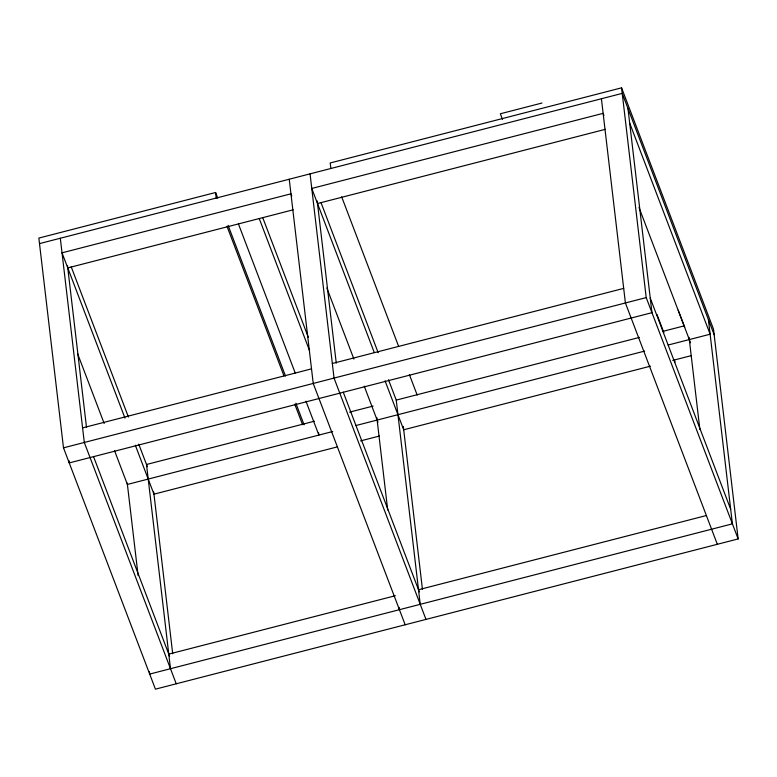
<?xml version="1.0" encoding="UTF-8"?>
<svg xmlns="http://www.w3.org/2000/svg" width="777" height="777" viewBox="0 0 777 777"><rect width="100%" height="100%" fill="white"/><g stroke="black" fill="none" stroke-linecap="round" stroke-linejoin="round"><path stroke-width="1.17" d="M541.957 103.04L500.339 113.772L502.466 119.357M217.745 198.174L215.579 192.502L38.85 238.073L63.491 447.834L155.429 689.16L738.15 538.927L713.509 329.166L621.571 87.84L330.215 162.956L330.866 168.492M39.501 243.609L622.222 93.386L714.16 334.712M67.774 267.919L293.182 209.809M317.511 203.535L605.351 129.322M82.585 427.884L311.519 368.861M332.333 363.5L623.688 288.384M63.491 447.834L646.211 297.601L621.571 87.84M314.384 421.212L146.503 464.491L170.493 668.715M349.601 412.131L373.077 406.08M420.231 604.331L396.241 400.106L639.432 337.412M662.927 331.352L684.081 325.903M332.741 431.507L127.399 484.44L114.501 450.563M356.012 425.505L644.667 351.087M668.171 345.027L710.129 334.217L629.681 123.048M337.101 446.95L153.963 494.162L135.305 445.202M360.586 440.889L379.37 436.052M650.417 366.171L403.7 429.778L385.052 380.817M672.736 360.411L691.54 355.575M168.774 654.127L395.357 595.716M418.521 589.743L706.351 515.539M678.204 310.188L684.683 327.195M603.952 115.491L603.127 113.335L311.762 188.452L374.291 352.583M638.985 207.459L690.549 342.812M656.963 314.423L663.879 332.566M674.242 359.78L675.106 362.043M650.252 298.096L730.691 509.265M646.211 297.601L738.15 538.927M717.336 544.298L625.407 302.972L601.417 98.747M341.657 196.824L398.63 346.377M409.421 374.699L417.191 395.095M320.959 202.496L378.176 352.68M388.5 379.778L396.241 400.106M291.773 195.969L290.957 193.813L62.024 252.836L124.98 418.104M326.816 287.946L353.914 359.081M364.238 386.179L377.962 422.212M343.24 392.132L419.337 591.899M425.981 619.415L334.042 378.088L310.052 173.863M262.684 217.521L308.284 337.218M259.236 218.551L309.567 350.67M405.167 624.776L313.228 383.45L289.238 179.225M238.422 223.922L295.211 372.979M305.963 401.204L318.871 435.081L318.609 432.838M228.098 225.359L285.499 376.049M295.862 403.244L304.06 424.766M227.02 226.369L283.993 375.932M294.784 404.254L302.554 424.65M71.222 266.88L128.438 417.064M138.753 444.162L147.319 466.647M77.506 353.457L104.176 423.465M93.502 456.517L169.6 656.283M176.233 683.799L84.304 442.472L60.315 238.248M708.41 319.629L732.4 523.853L149.679 674.077L149.398 671.678M689.053 337.335L699.883 429.506M627.971 108.469L651.961 312.684L69.24 462.917L68.978 460.674M403.302 426.408L422.445 589.384M376.835 417.482L387.704 509.984M399.155 607.449L399.417 609.692M317.21 200.961L336.256 363.131M215.579 192.502L216.229 198.048M153.7 491.919L172.708 653.768M127.243 483.071L138.112 575.572M67.512 265.676L86.519 427.515"/></g></svg>
